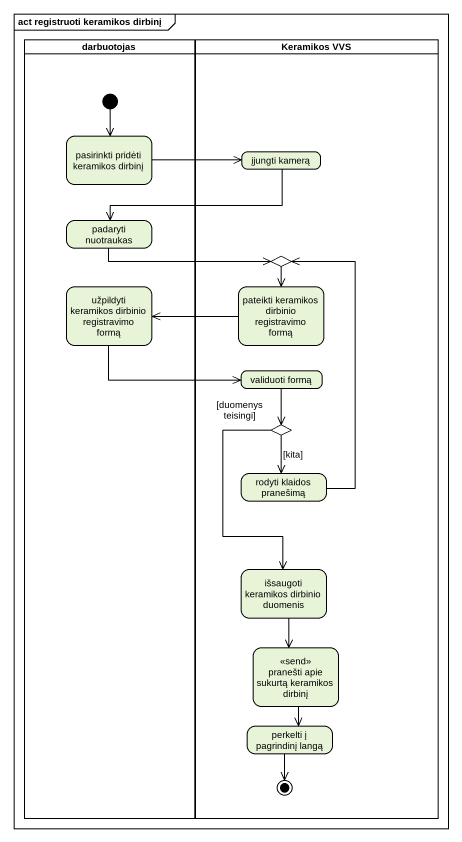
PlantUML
@startuml
mainframe act registruoti keramikos dirbinį
hide empty description
state darbuotojas <<partition>> {
  state "pasirinkti pridėti keramikos dirbinį" as pasirinkti_pridėti
  state "padaryti nuotraukas" as padaryti_nuotraukas
  state "užpildyti keramikos dirbinio registravimo formą" as užpildyti_keramikos
  [*] --> pasirinkti_pridėti
}
state "Keramikos VVS" as Keramikos_VVS <<partition>> {
  state "įjungti kamerą" as įjungti_kamerą
  state "pateikti keramikos dirbinio registravimo formą" as pateikti_keramikos_dirbinio
  state choice1 <<choice>>
  state "validuoti formą" as validuoti_formą
  state choice2 <<choice>>
  state "rodyti klaidos pranešimą" as rodyti_klaidos_pranešimą
  state "išsaugoti keramikos dirbinio duomenis" as išsaugoti_keramikos
  state "pranešti apie sukurtą keramikos dirbinį" as pranešti_apie_sukurtą <<send>>
  state "perkelti į pagrindinį langą" as perkelti_į_pagrindinį_langą
  perkelti_į_pagrindinį_langą --> [*]
}
pasirinkti_pridėti -right-> įjungti_kamerą
įjungti_kamerą -left-> padaryti_nuotraukas
padaryti_nuotraukas -right-> choice1
užpildyti_keramikos -right-> validuoti_formą
pateikti_keramikos_dirbinio -left-> užpildyti_keramikos
choice1 --> pateikti_keramikos_dirbinio
validuoti_formą --> choice2
choice2 --> rodyti_klaidos_pranešimą : [kita]
choice2 --> išsaugoti_keramikos : [duomenys teisingi]
rodyti_klaidos_pranešimą -up-> choice1
išsaugoti_keramikos --> pranešti_apie_sukurtą
pranešti_apie_sukurtą --> perkelti_į_pagrindinį_langą
@enduml
